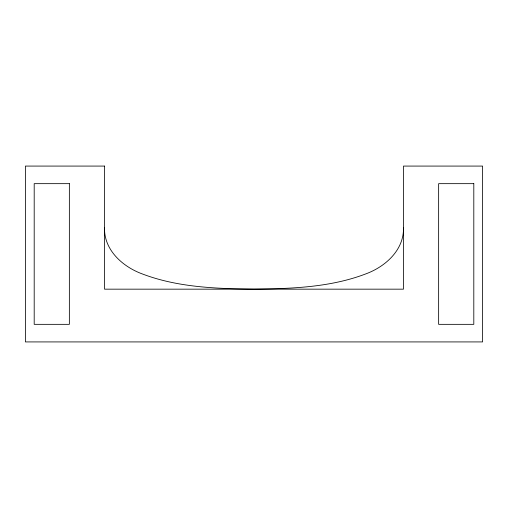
<?xml version="1.0" encoding="UTF-8"?>
<svg xmlns="http://www.w3.org/2000/svg" width="508" height="508" viewBox="0 0 508 508"><rect width="100%" height="100%" fill="white"/><g stroke="black" fill="none" stroke-linecap="round" stroke-linejoin="round"><path stroke-width="0.76" d="M403.466 227.622C404.158 249.885 385.496 266.567 366.103 273.78C330.492 287.439 291.687 288.665 254 289.166C216.313 288.665 177.508 287.439 141.897 273.78C122.504 266.567 103.842 249.885 104.534 227.622M104.534 166.078L25.4 166.078L25.4 341.922L482.6 341.922L482.6 166.078L403.466 166.078L403.466 289.166L104.534 289.166L104.534 166.078M69.361 183.661L34.195 183.661L34.195 324.339L69.361 324.339L69.361 183.661M473.805 183.661L438.639 183.661L438.639 324.339L473.805 324.339L473.805 183.661"/></g></svg>
